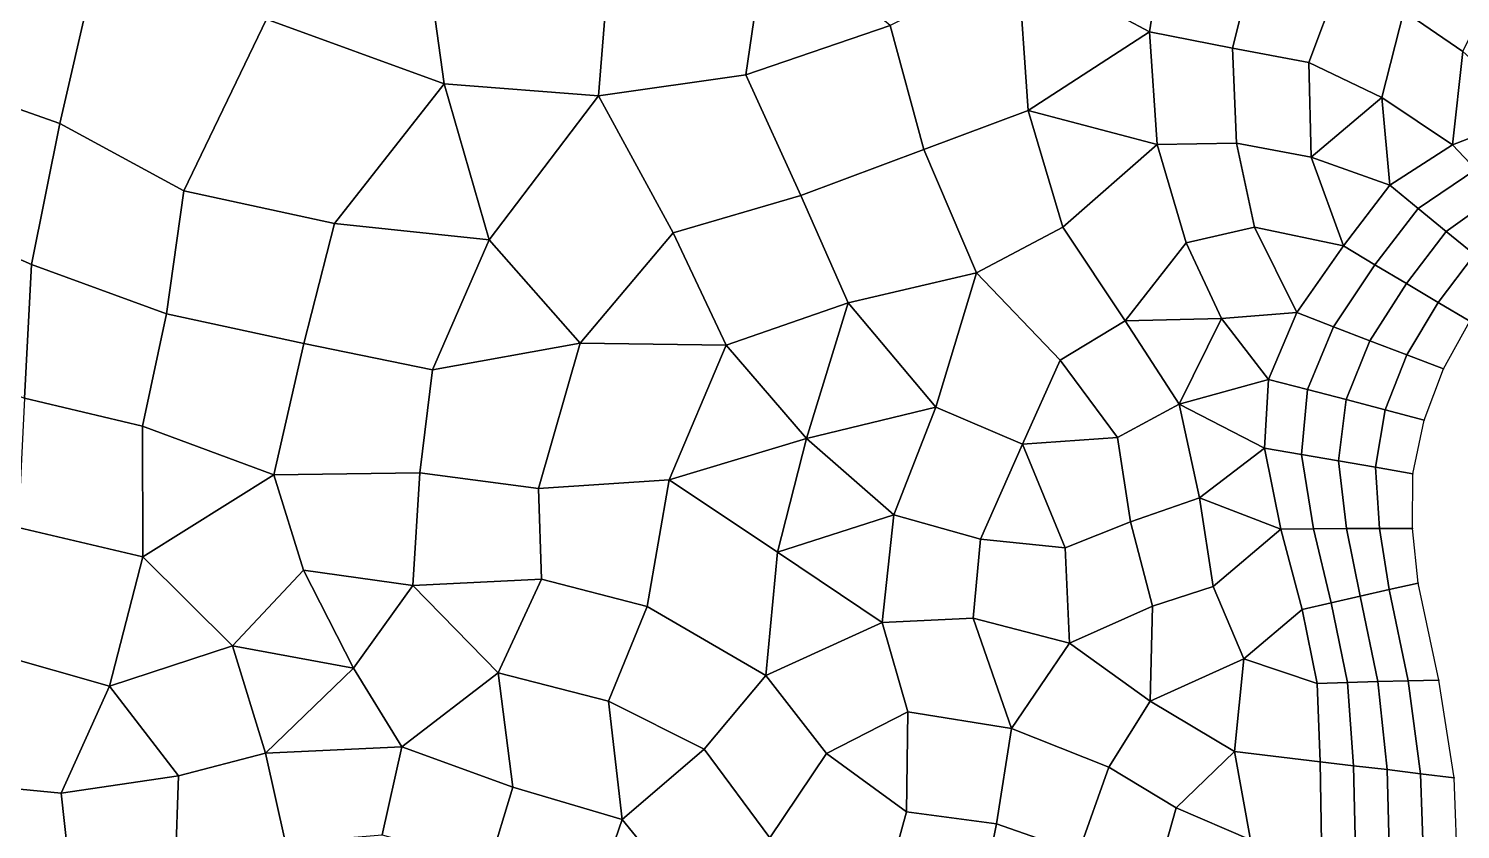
# Model space of a CAD drawing. Extents: x 391089 to 406232, y 6461839 to 6471033.
# Drawn here: x 404853.9 to 405050.3, y 6470544.2 to 6470654 of the extents above; entities that cross this region are included whole.
import ezdxf

# ---------------------------------------------------------------- set-up
doc = ezdxf.new("R2010")
doc.units = 0
for name, color, linetype in [('MESH_BOUND', 25, 'CONTINUOUS'), ('MESH_ELEMS', 18, 'CONTINUOUS'), ('MESH_NODES', 18, 'CONTINUOUS')]:
    doc.layers.add(name, color=color, linetype=linetype)

msp = doc.modelspace()

# ---------------------------------------------------------------- linework, layer by layer
at = {"layer": 'MESH_BOUND', "color": 25}
for points in [[(405047.963, 6470607.36, 4.02), (405051.593, 6470613.91, 3.779)], [(405045.305, 6470600.36, 4.134), (405047.963, 6470607.36, 4.02)], [(405043.739, 6470593, 3.539), (405045.305, 6470600.36, 4.134)], [(405043.717, 6470585.48, 3.524), (405043.739, 6470593, 3.539)], [(405044.483, 6470578.01, 4.057), (405043.717, 6470585.48, 3.524)], [(405047.313, 6470564.69, 2.987), (405044.483, 6470578.01, 4.057)], [(405049.434, 6470551.28, 3.101), (405047.313, 6470564.69, 2.987)], [(405049.932, 6470537.68, 3.037), (405049.434, 6470551.28, 3.101)]]:
    msp.add_polyline3d(points, dxfattribs=at)
at = {"layer": 'MESH_ELEMS', "color": 178}
for points in [[(405007.624, 6470653.59, 3.913), (405011.226, 6470676.24, 3.753), (404989.608, 6470663.23, 3.187), (405007.624, 6470653.59, 3.913)], [(405007.624, 6470653.59, 3.913), (405019.044, 6470651.36, 3.917), (405022.488, 6470665.22, 3.853), (405011.226, 6470676.24, 3.753)], [(404839.365, 6470647.65, 3.807), (404858.206, 6470641, 4.098), (404862.385, 6470659.29, 6.408), (404843.122, 6470672.84, 5.662)], [(404907.934, 6470667.84, 3.905), (404886.547, 6470655.31, 3.508), (404910.919, 6470646.45, 2.786), (404907.934, 6470667.84, 3.905)], [(404910.919, 6470646.45, 2.786), (404932.054, 6470644.83, 4.179), (404933.768, 6470665.84, 3.472), (404907.934, 6470667.84, 3.905)], [(404952.287, 6470647.7, 3.706), (404955.31, 6470668.34, 3.71), (404933.768, 6470665.84, 3.472), (404932.054, 6470644.83, 4.179)], [(404952.287, 6470647.7, 3.706), (404972.058, 6470654.45, 3.108), (404955.31, 6470668.34, 3.71), (404952.287, 6470647.7, 3.706)], [(405056.172, 6470662.17, 3.625), (405046.06, 6470668.38, 3.993), (405042.523, 6470656.4, 3.847), (405050.628, 6470650.89, 3.329)], [(405029.493, 6470649.36, 3.838), (405033.393, 6470659.74, 4.114), (405022.488, 6470665.22, 3.853), (405019.044, 6470651.36, 3.917)], [(404990.984, 6470642.78, 3.934), (404989.608, 6470663.23, 3.187), (404972.058, 6470654.45, 3.108), (404976.676, 6470637.44, 3.896)], [(404989.608, 6470663.23, 3.187), (404990.984, 6470642.78, 3.934), (405007.624, 6470653.59, 3.913), (404989.608, 6470663.23, 3.187)], [(404886.547, 6470655.31, 3.508), (404862.385, 6470659.29, 6.408), (404858.206, 6470641, 4.098), (404875.179, 6470631.76, 3.104)], [(405042.523, 6470656.4, 3.847), (405033.393, 6470659.74, 4.114), (405029.493, 6470649.36, 3.838), (405039.518, 6470644.6, 3.326)], [(404895.856, 6470627.31, 3.458), (404910.919, 6470646.45, 2.786), (404886.547, 6470655.31, 3.508), (404875.179, 6470631.76, 3.104)], [(405039.518, 6470644.6, 3.326), (405049.22, 6470638.1, 4.009), (405050.628, 6470650.89, 3.329), (405042.523, 6470656.4, 3.847)], [(404972.058, 6470654.45, 3.108), (404952.287, 6470647.7, 3.706), (404959.819, 6470631.15, 3.578), (404976.676, 6470637.44, 3.896)], [(405007.624, 6470653.59, 3.913), (404990.984, 6470642.78, 3.934), (405008.673, 6470638.15, 3.893), (405007.624, 6470653.59, 3.913)], [(405019.044, 6470651.36, 3.917), (405007.624, 6470653.59, 3.913), (405008.673, 6470638.15, 3.893), (405019.583, 6470638.3, 3.652)], [(405029.493, 6470649.36, 3.838), (405019.044, 6470651.36, 3.917), (405019.583, 6470638.3, 3.652), (405029.829, 6470636.39, 3.564)], [(405049.22, 6470638.1, 4.009), (405060.1, 6470642.3, 4.113), (405050.628, 6470650.89, 3.329), (405049.22, 6470638.1, 4.009)], [(404835.804, 6470629.8, 2.845), (404854.296, 6470621.66, 1.827), (404858.206, 6470641, 4.098), (404839.365, 6470647.65, 3.807)], [(404952.287, 6470647.7, 3.706), (404932.054, 6470644.83, 4.179), (404942.313, 6470626.02, 3.518), (404959.819, 6470631.15, 3.578)], [(405029.829, 6470636.39, 3.564), (405039.518, 6470644.6, 3.326), (405029.493, 6470649.36, 3.838), (405029.829, 6470636.39, 3.564)], [(404917.068, 6470625.05, 3.811), (404910.919, 6470646.45, 2.786), (404895.856, 6470627.31, 3.458), (404917.068, 6470625.05, 3.811)], [(404910.919, 6470646.45, 2.786), (404917.068, 6470625.05, 3.811), (404932.054, 6470644.83, 4.179), (404910.919, 6470646.45, 2.786)], [(404917.068, 6470625.05, 3.811), (404929.554, 6470610.88, 3.75), (404942.313, 6470626.02, 3.518), (404932.054, 6470644.83, 4.179)], [(405039.518, 6470644.6, 3.326), (405029.829, 6470636.39, 3.564), (405040.62, 6470632.55, 3.971), (405039.518, 6470644.6, 3.326)], [(405039.518, 6470644.6, 3.326), (405040.62, 6470632.55, 3.971), (405049.22, 6470638.1, 4.009), (405039.518, 6470644.6, 3.326)], [(404976.676, 6470637.44, 3.896), (404983.897, 6470620.56, 3.968), (404995.76, 6470626.81, 3.941), (404990.984, 6470642.78, 3.934)], [(404990.984, 6470642.78, 3.934), (404995.76, 6470626.81, 3.941), (405008.673, 6470638.15, 3.893), (404990.984, 6470642.78, 3.934)], [(405060.1, 6470642.3, 4.113), (405049.22, 6470638.1, 4.009), (405052.39, 6470634.73, 3.975), (405062.035, 6470639.02, 3.661)], [(404875.179, 6470631.76, 3.104), (404858.206, 6470641, 4.098), (404854.296, 6470621.66, 1.827), (404872.803, 6470614.9, 3.584)], [(404995.76, 6470626.81, 3.941), (405004.289, 6470613.97, 3.777), (405012.674, 6470624.63, 3.542), (405008.673, 6470638.15, 3.893)], [(405012.674, 6470624.63, 3.542), (405022.023, 6470626.79, 3.461), (405019.583, 6470638.3, 3.652), (405008.673, 6470638.15, 3.893)], [(405029.829, 6470636.39, 3.564), (405019.583, 6470638.3, 3.652), (405022.023, 6470626.79, 3.461), (405034.24, 6470624.23, 3.833)], [(405049.22, 6470638.1, 4.009), (405040.62, 6470632.55, 3.971), (405044.481, 6470629.38, 4.068), (405052.39, 6470634.73, 3.975)], [(404966.329, 6470616.42, 3.92), (404983.897, 6470620.56, 3.968), (404976.676, 6470637.44, 3.896), (404959.819, 6470631.15, 3.578)], [(405029.829, 6470636.39, 3.564), (405034.24, 6470624.23, 3.833), (405040.62, 6470632.55, 3.971), (405029.829, 6470636.39, 3.564)], [(405052.39, 6470634.73, 3.975), (405044.481, 6470629.38, 4.068), (405048.343, 6470626.22, 1.89), (405055.56, 6470631.35, 2.283)], [(404891.659, 6470610.86, 3.312), (404895.856, 6470627.31, 3.458), (404875.179, 6470631.76, 3.104), (404872.803, 6470614.9, 3.584)], [(405040.62, 6470632.55, 3.971), (405034.24, 6470624.23, 3.833), (405038.562, 6470621.65, 3.999), (405044.481, 6470629.38, 4.068)], [(404854.296, 6470621.66, 1.827), (404835.804, 6470629.8, 2.845), (404835.143, 6470610.4, 3.747), (404853.364, 6470603.37, 3.755)], [(404959.819, 6470631.15, 3.578), (404942.313, 6470626.02, 3.518), (404949.606, 6470610.62, 3.622), (404966.329, 6470616.42, 3.92)], [(405055.56, 6470631.35, 2.283), (405048.343, 6470626.22, 1.89), (405052.237, 6470623.06, 2.103), (405058.766, 6470628, 1.89)], [(405044.481, 6470629.38, 4.068), (405038.562, 6470621.65, 3.999), (405042.883, 6470619.07, 2.079), (405048.343, 6470626.22, 1.89)], [(404909.311, 6470607.25, 3.628), (404917.068, 6470625.05, 3.811), (404895.856, 6470627.31, 3.458), (404891.659, 6470610.86, 3.312)], [(404942.313, 6470626.02, 3.518), (404929.554, 6470610.88, 3.75), (404949.606, 6470610.62, 3.622), (404942.313, 6470626.02, 3.518)], [(404995.76, 6470626.81, 3.941), (404983.897, 6470620.56, 3.968), (404995.4, 6470608.57, 3.807), (405004.289, 6470613.97, 3.777)], [(405022.023, 6470626.79, 3.461), (405012.674, 6470624.63, 3.542), (405017.521, 6470614.3, 3.622), (405027.86, 6470615.08, 3.708)], [(405027.86, 6470615.08, 3.708), (405034.24, 6470624.23, 3.833), (405022.023, 6470626.79, 3.461), (405027.86, 6470615.08, 3.708)], [(405048.343, 6470626.22, 1.89), (405042.883, 6470619.07, 2.079), (405047.234, 6470616.49, 2.662), (405052.237, 6470623.06, 2.103)], [(404917.068, 6470625.05, 3.811), (404909.311, 6470607.25, 3.628), (404929.554, 6470610.88, 3.75), (404917.068, 6470625.05, 3.811)], [(405012.674, 6470624.63, 3.542), (405004.289, 6470613.97, 3.777), (405017.521, 6470614.3, 3.622), (405012.674, 6470624.63, 3.542)], [(405034.24, 6470624.23, 3.833), (405027.86, 6470615.08, 3.708), (405032.872, 6470613.15, 3.813), (405038.562, 6470621.65, 3.999)], [(405052.237, 6470623.06, 2.103), (405047.234, 6470616.49, 2.662), (405051.593, 6470613.91, 3.779), (405056.141, 6470619.9, 4.121)], [(404853.364, 6470603.37, 3.755), (404869.55, 6470599.52, 3.603), (404872.803, 6470614.9, 3.584), (404854.296, 6470621.66, 1.827)], [(404966.329, 6470616.42, 3.92), (404978.328, 6470602.12, 3.966), (404983.897, 6470620.56, 3.968), (404966.329, 6470616.42, 3.92)], [(404995.4, 6470608.57, 3.807), (404983.897, 6470620.56, 3.968), (404978.328, 6470602.12, 3.966), (404990.246, 6470597.03, 3.816)], [(405038.562, 6470621.65, 3.999), (405032.872, 6470613.15, 3.813), (405037.883, 6470611.23, 2.582), (405042.883, 6470619.07, 2.079)], [(405042.883, 6470619.07, 2.079), (405037.883, 6470611.23, 2.582), (405042.919, 6470609.3, 2.182), (405047.234, 6470616.49, 2.662)], [(404949.606, 6470610.62, 3.622), (404960.601, 6470597.82, 3.943), (404966.329, 6470616.42, 3.92), (404949.606, 6470610.62, 3.622)], [(404978.328, 6470602.12, 3.966), (404966.329, 6470616.42, 3.92), (404960.601, 6470597.82, 3.943), (404978.328, 6470602.12, 3.966)], [(405047.234, 6470616.49, 2.662), (405042.919, 6470609.3, 2.182), (405047.963, 6470607.36, 4.02), (405051.593, 6470613.91, 3.779)], [(404869.55, 6470599.52, 3.603), (404887.547, 6470592.84, 3.885), (404891.659, 6470610.86, 3.312), (404872.803, 6470614.9, 3.584)], [(405011.714, 6470602.53, 3.845), (405017.521, 6470614.3, 3.622), (405004.289, 6470613.97, 3.777), (405011.714, 6470602.53, 3.845)], [(405011.714, 6470602.53, 3.845), (405023.98, 6470605.93, 3.767), (405017.521, 6470614.3, 3.622), (405011.714, 6470602.53, 3.845)], [(405017.521, 6470614.3, 3.622), (405023.98, 6470605.93, 3.767), (405027.86, 6470615.08, 3.708), (405017.521, 6470614.3, 3.622)], [(405027.86, 6470615.08, 3.708), (405023.98, 6470605.93, 3.767), (405029.299, 6470604.55, 3.438), (405032.872, 6470613.15, 3.813)], [(405004.289, 6470613.97, 3.777), (404995.4, 6470608.57, 3.807), (405003.278, 6470597.98, 3.735), (405011.714, 6470602.53, 3.845)], [(405032.872, 6470613.15, 3.813), (405029.299, 6470604.55, 3.438), (405034.619, 6470603.16, 1.978), (405037.883, 6470611.23, 2.582)], [(404907.589, 6470593.14, 3.68), (404909.311, 6470607.25, 3.628), (404891.659, 6470610.86, 3.312), (404887.547, 6470592.84, 3.885)], [(404909.311, 6470607.25, 3.628), (404907.589, 6470593.14, 3.68), (404923.863, 6470590.96, 3.456), (404929.554, 6470610.88, 3.75)], [(404941.765, 6470592.16, 3.815), (404949.606, 6470610.62, 3.622), (404929.554, 6470610.88, 3.75), (404923.863, 6470590.96, 3.456)], [(404960.601, 6470597.82, 3.943), (404949.606, 6470610.62, 3.622), (404941.765, 6470592.16, 3.815), (404960.601, 6470597.82, 3.943)], [(405037.883, 6470611.23, 2.582), (405034.619, 6470603.16, 1.978), (405039.959, 6470601.76, 1.832), (405042.919, 6470609.3, 2.182)], [(404990.246, 6470597.03, 3.816), (405003.278, 6470597.98, 3.735), (404995.4, 6470608.57, 3.807), (404990.246, 6470597.03, 3.816)], [(405042.919, 6470609.3, 2.182), (405039.959, 6470601.76, 1.832), (405045.305, 6470600.36, 4.134), (405047.963, 6470607.36, 4.02)], [(405023.98, 6470605.93, 3.767), (405011.714, 6470602.53, 3.845), (405023.43, 6470596.5, 3.893), (405023.98, 6470605.93, 3.767)], [(405023.98, 6470605.93, 3.767), (405023.43, 6470596.5, 3.893), (405028.498, 6470595.64, 3.317), (405029.299, 6470604.55, 3.438)], [(405029.299, 6470604.55, 3.438), (405028.498, 6470595.64, 3.317), (405033.565, 6470594.77, 1.961), (405034.619, 6470603.16, 1.978)], [(404869.55, 6470599.52, 3.603), (404853.364, 6470603.37, 3.755), (404852.503, 6470585.64, 3.908), (404869.579, 6470581.61, 2.994)], [(405014.493, 6470589.67, 3.907), (405011.714, 6470602.53, 3.845), (405003.278, 6470597.98, 3.735), (405005.018, 6470586.42, 3.674)], [(405011.714, 6470602.53, 3.845), (405014.493, 6470589.67, 3.907), (405023.43, 6470596.5, 3.893), (405011.714, 6470602.53, 3.845)], [(405034.619, 6470603.16, 1.978), (405033.565, 6470594.77, 1.961), (405038.65, 6470593.89, 2.048), (405039.959, 6470601.76, 1.832)], [(404960.601, 6470597.82, 3.943), (404972.572, 6470587.36, 3.667), (404978.328, 6470602.12, 3.966), (404960.601, 6470597.82, 3.943)], [(404978.328, 6470602.12, 3.966), (404972.572, 6470587.36, 3.667), (404984.48, 6470584.03, 3.623), (404990.246, 6470597.03, 3.816)], [(405039.959, 6470601.76, 1.832), (405038.65, 6470593.89, 2.048), (405043.739, 6470593, 3.539), (405045.305, 6470600.36, 4.134)], [(404869.55, 6470599.52, 3.603), (404869.579, 6470581.61, 2.994), (404887.547, 6470592.84, 3.885), (404869.55, 6470599.52, 3.603)], [(404941.765, 6470592.16, 3.815), (404956.627, 6470582.22, 3.836), (404960.601, 6470597.82, 3.943), (404941.765, 6470592.16, 3.815)], [(404960.601, 6470597.82, 3.943), (404956.627, 6470582.22, 3.836), (404972.572, 6470587.36, 3.667), (404960.601, 6470597.82, 3.943)], [(404984.48, 6470584.03, 3.623), (404996.086, 6470582.82, 3.446), (404990.246, 6470597.03, 3.816), (404984.48, 6470584.03, 3.623)], [(404990.246, 6470597.03, 3.816), (404996.086, 6470582.82, 3.446), (405005.018, 6470586.42, 3.674), (405003.278, 6470597.98, 3.735)], [(405023.43, 6470596.5, 3.893), (405014.493, 6470589.67, 3.907), (405025.64, 6470585.41, 3.823), (405023.43, 6470596.5, 3.893)], [(405023.43, 6470596.5, 3.893), (405025.64, 6470585.41, 3.823), (405030.152, 6470585.44, 3.789), (405028.498, 6470595.64, 3.317)], [(405028.498, 6470595.64, 3.317), (405030.152, 6470585.44, 3.789), (405034.664, 6470585.48, 2.299), (405033.565, 6470594.77, 1.961)], [(405033.565, 6470594.77, 1.961), (405034.664, 6470585.48, 2.299), (405039.188, 6470585.48, 2.22), (405038.65, 6470593.89, 2.048)], [(404891.613, 6470579.78, 3.556), (404887.547, 6470592.84, 3.885), (404869.579, 6470581.61, 2.994), (404881.887, 6470569.38, 3.376)], [(404907.589, 6470593.14, 3.68), (404887.547, 6470592.84, 3.885), (404891.613, 6470579.78, 3.556), (404906.629, 6470577.68, 3.341)], [(404924.239, 6470578.56, 3.703), (404923.863, 6470590.96, 3.456), (404907.589, 6470593.14, 3.68), (404906.629, 6470577.68, 3.341)], [(405038.65, 6470593.89, 2.048), (405039.188, 6470585.48, 2.22), (405043.717, 6470585.48, 3.524), (405043.739, 6470593, 3.539)], [(404938.751, 6470574.77, 3.887), (404941.765, 6470592.16, 3.815), (404923.863, 6470590.96, 3.456), (404924.239, 6470578.56, 3.703)], [(404956.627, 6470582.22, 3.836), (404941.765, 6470592.16, 3.815), (404938.751, 6470574.77, 3.887), (404955.04, 6470565.31, 3.487)], [(405016.377, 6470577.55, 3.98), (405014.493, 6470589.67, 3.907), (405005.018, 6470586.42, 3.674), (405008.047, 6470574.82, 3.873)], [(405025.64, 6470585.41, 3.823), (405014.493, 6470589.67, 3.907), (405016.377, 6470577.55, 3.98), (405025.64, 6470585.41, 3.823)], [(404956.627, 6470582.22, 3.836), (404970.979, 6470572.59, 3.671), (404972.572, 6470587.36, 3.667), (404956.627, 6470582.22, 3.836)], [(404984.48, 6470584.03, 3.623), (404972.572, 6470587.36, 3.667), (404970.979, 6470572.59, 3.671), (404983.473, 6470573.2, 3.464)], [(404864.988, 6470563.87, 3.159), (404869.579, 6470581.61, 2.994), (404852.503, 6470585.64, 3.908), (404849.551, 6470568.26, 3.387)], [(404996.086, 6470582.82, 3.446), (404996.679, 6470569.77, 3.672), (405008.047, 6470574.82, 3.873), (405005.018, 6470586.42, 3.674)], [(405016.377, 6470577.55, 3.98), (405020.583, 6470567.62, 4.06), (405028.6, 6470574.37, 3.882), (405025.64, 6470585.41, 3.823)], [(405025.64, 6470585.41, 3.823), (405028.6, 6470574.37, 3.882), (405032.566, 6470575.3, 3.944), (405030.152, 6470585.44, 3.789)], [(405030.152, 6470585.44, 3.789), (405032.566, 6470575.3, 3.944), (405036.532, 6470576.23, 2.454), (405034.664, 6470585.48, 2.299)], [(405034.664, 6470585.48, 2.299), (405036.532, 6470576.23, 2.454), (405040.506, 6470577.13, 1.783), (405039.188, 6470585.48, 2.22)], [(405039.188, 6470585.48, 2.22), (405040.506, 6470577.13, 1.783), (405044.483, 6470578.01, 4.057), (405043.717, 6470585.48, 3.524)], [(404996.086, 6470582.82, 3.446), (404984.48, 6470584.03, 3.623), (404983.473, 6470573.2, 3.464), (404996.679, 6470569.77, 3.672)], [(404869.579, 6470581.61, 2.994), (404864.988, 6470563.87, 3.159), (404881.887, 6470569.38, 3.376), (404869.579, 6470581.61, 2.994)], [(404970.979, 6470572.59, 3.671), (404956.627, 6470582.22, 3.836), (404955.04, 6470565.31, 3.487), (404970.979, 6470572.59, 3.671)], [(404881.887, 6470569.38, 3.376), (404898.46, 6470566.34, 3.192), (404891.613, 6470579.78, 3.556), (404881.887, 6470569.38, 3.376)], [(404891.613, 6470579.78, 3.556), (404898.46, 6470566.34, 3.192), (404906.629, 6470577.68, 3.341), (404891.613, 6470579.78, 3.556)], [(404898.46, 6470566.34, 3.192), (404905.098, 6470555.56, 3.532), (404918.313, 6470565.7, 3.809), (404906.629, 6470577.68, 3.341)], [(404906.629, 6470577.68, 3.341), (404918.313, 6470565.7, 3.809), (404924.239, 6470578.56, 3.703), (404906.629, 6470577.68, 3.341)], [(404933.442, 6470561.79, 3.754), (404938.751, 6470574.77, 3.887), (404924.239, 6470578.56, 3.703), (404918.313, 6470565.7, 3.809)], [(405008.047, 6470574.82, 3.873), (405007.714, 6470561.79, 3.841), (405020.583, 6470567.62, 4.06), (405016.377, 6470577.55, 3.98)], [(405036.532, 6470576.23, 2.454), (405038.968, 6470564.5, 3.281), (405043.139, 6470564.6, 1.838), (405040.506, 6470577.13, 1.783)], [(405040.506, 6470577.13, 1.783), (405043.139, 6470564.6, 1.838), (405047.313, 6470564.69, 2.987), (405044.483, 6470578.01, 4.057)], [(404938.751, 6470574.77, 3.887), (404933.442, 6470561.79, 3.754), (404946.573, 6470555.23, 3.511), (404955.04, 6470565.31, 3.487)], [(405007.714, 6470561.79, 3.841), (405008.047, 6470574.82, 3.873), (404996.679, 6470569.77, 3.672), (405007.714, 6470561.79, 3.841)], [(405028.6, 6470574.37, 3.882), (405030.64, 6470564.23, 3.903), (405034.804, 6470564.36, 3.985), (405032.566, 6470575.3, 3.944)], [(405032.566, 6470575.3, 3.944), (405034.804, 6470564.36, 3.985), (405038.968, 6470564.5, 3.281), (405036.532, 6470576.23, 2.454)], [(404983.473, 6470573.2, 3.464), (404970.979, 6470572.59, 3.671), (404974.491, 6470560.34, 3.651), (404988.714, 6470558.08, 3.504)], [(404983.473, 6470573.2, 3.464), (404988.714, 6470558.08, 3.504), (404996.679, 6470569.77, 3.672), (404983.473, 6470573.2, 3.464)], [(405030.64, 6470564.23, 3.903), (405028.6, 6470574.37, 3.882), (405020.583, 6470567.62, 4.06), (405030.64, 6470564.23, 3.903)], [(404955.04, 6470565.31, 3.487), (404963.338, 6470554.62, 3.444), (404974.491, 6470560.34, 3.651), (404970.979, 6470572.59, 3.671)], [(404881.887, 6470569.38, 3.376), (404864.988, 6470563.87, 3.159), (404874.476, 6470551.58, 3.097), (404886.398, 6470554.68, 3.086)], [(404886.398, 6470554.68, 3.086), (404898.46, 6470566.34, 3.192), (404881.887, 6470569.38, 3.376), (404886.398, 6470554.68, 3.086)], [(405002.056, 6470552.75, 3.63), (405007.714, 6470561.79, 3.841), (404996.679, 6470569.77, 3.672), (404988.714, 6470558.08, 3.504)], [(404858.364, 6470549.21, 3.015), (404864.988, 6470563.87, 3.159), (404849.551, 6470568.26, 3.387), (404846.039, 6470550.39, 3.365)], [(405020.583, 6470567.62, 4.06), (405007.714, 6470561.79, 3.841), (405019.323, 6470554.92, 4.066), (405020.583, 6470567.62, 4.06)], [(405019.323, 6470554.92, 4.066), (405031.04, 6470553.5, 3.753), (405030.64, 6470564.23, 3.903), (405020.583, 6470567.62, 4.06)], [(404898.46, 6470566.34, 3.192), (404886.398, 6470554.68, 3.086), (404905.098, 6470555.56, 3.532), (404898.46, 6470566.34, 3.192)], [(404905.098, 6470555.56, 3.532), (404920.304, 6470550.02, 3.612), (404918.313, 6470565.7, 3.809), (404905.098, 6470555.56, 3.532)], [(404933.442, 6470561.79, 3.754), (404918.313, 6470565.7, 3.809), (404920.304, 6470550.02, 3.612), (404935.311, 6470545.58, 3.451)], [(404963.338, 6470554.62, 3.444), (404955.04, 6470565.31, 3.487), (404946.573, 6470555.23, 3.511), (404955.563, 6470543.07, 3.34)], [(404874.476, 6470551.58, 3.097), (404864.988, 6470563.87, 3.159), (404858.364, 6470549.21, 3.015), (404874.476, 6470551.58, 3.097)], [(405030.64, 6470564.23, 3.903), (405031.04, 6470553.5, 3.753), (405035.635, 6470552.96, 3.786), (405034.804, 6470564.36, 3.985)], [(405034.804, 6470564.36, 3.985), (405035.635, 6470552.96, 3.786), (405040.23, 6470552.42, 3.206), (405038.968, 6470564.5, 3.281)], [(405038.968, 6470564.5, 3.281), (405040.23, 6470552.42, 3.206), (405044.831, 6470551.85, 1.843), (405043.139, 6470564.6, 1.838)], [(405043.139, 6470564.6, 1.838), (405044.831, 6470551.85, 1.843), (405049.434, 6470551.28, 3.101), (405047.313, 6470564.69, 2.987)], [(404933.442, 6470561.79, 3.754), (404935.311, 6470545.58, 3.451), (404946.573, 6470555.23, 3.511), (404933.442, 6470561.79, 3.754)], [(405007.714, 6470561.79, 3.841), (405002.056, 6470552.75, 3.63), (405011.307, 6470547.17, 3.954), (405019.323, 6470554.92, 4.066)], [(404963.338, 6470554.62, 3.444), (404974.294, 6470546.62, 3.668), (404974.491, 6470560.34, 3.651), (404963.338, 6470554.62, 3.444)], [(404988.714, 6470558.08, 3.504), (404974.491, 6470560.34, 3.651), (404974.294, 6470546.62, 3.668), (404986.663, 6470544.98, 3.793)], [(405002.056, 6470552.75, 3.63), (404988.714, 6470558.08, 3.504), (404986.663, 6470544.98, 3.793), (404997.92, 6470541.04, 3.662)], [(404902.396, 6470543.49, 3.566), (404905.098, 6470555.56, 3.532), (404886.398, 6470554.68, 3.086), (404889.159, 6470542.37, 3.315)], [(404920.304, 6470550.02, 3.612), (404905.098, 6470555.56, 3.532), (404902.396, 6470543.49, 3.566), (404917.099, 6470539.32, 3.503)], [(404946.573, 6470555.23, 3.511), (404935.311, 6470545.58, 3.451), (404943.859, 6470535.13, 3.39), (404955.563, 6470543.07, 3.34)], [(404889.159, 6470542.37, 3.315), (404886.398, 6470554.68, 3.086), (404874.476, 6470551.58, 3.097), (404874.053, 6470539.58, 2.984)], [(404974.294, 6470546.62, 3.668), (404963.338, 6470554.62, 3.444), (404955.563, 6470543.07, 3.34), (404970.976, 6470534.46, 3.419)], [(405021.514, 6470542.78, 3.774), (405019.323, 6470554.92, 4.066), (405011.307, 6470547.17, 3.954), (405021.514, 6470542.78, 3.774)], [(405031.04, 6470553.5, 3.753), (405019.323, 6470554.92, 4.066), (405021.514, 6470542.78, 3.774), (405031.24, 6470542.37, 3.657)], [(405031.04, 6470553.5, 3.753), (405031.24, 6470542.37, 3.657), (405035.91, 6470541.21, 3.825), (405035.635, 6470552.96, 3.786)], [(404858.364, 6470549.21, 3.015), (404859.782, 6470536.32, 3.027), (404874.053, 6470539.58, 2.984), (404874.476, 6470551.58, 3.097)], [(405011.307, 6470547.17, 3.954), (405002.056, 6470552.75, 3.63), (404997.92, 6470541.04, 3.662), (405008.549, 6470537.46, 3.828)], [(405035.635, 6470552.96, 3.786), (405035.91, 6470541.21, 3.825), (405040.58, 6470540.05, 3.348), (405040.23, 6470552.42, 3.206)], [(405040.23, 6470552.42, 3.206), (405040.58, 6470540.05, 3.348), (405045.255, 6470538.87, 1.892), (405044.831, 6470551.85, 1.843)], [(405044.831, 6470551.85, 1.843), (405045.255, 6470538.87, 1.892), (405049.932, 6470537.68, 3.037), (405049.434, 6470551.28, 3.101)], [(404858.364, 6470549.21, 3.015), (404846.039, 6470550.39, 3.365), (404845.798, 6470533.66, 2.934), (404859.782, 6470536.32, 3.027)], [(404917.099, 6470539.32, 3.503), (404930.961, 6470532.99, 3.391), (404935.311, 6470545.58, 3.451), (404920.304, 6470550.02, 3.612)], [(404935.311, 6470545.58, 3.451), (404930.961, 6470532.99, 3.391), (404943.859, 6470535.13, 3.39), (404935.311, 6470545.58, 3.451)], [(404984.347, 6470533.37, 3.462), (404986.663, 6470544.98, 3.793), (404974.294, 6470546.62, 3.668), (404970.976, 6470534.46, 3.419)], [(405008.549, 6470537.46, 3.828), (405019.878, 6470532.29, 3.698), (405021.514, 6470542.78, 3.774), (405011.307, 6470547.17, 3.954)], [(404997.92, 6470541.04, 3.662), (404986.663, 6470544.98, 3.793), (404984.347, 6470533.37, 3.462), (404996.842, 6470529.42, 3.539)]]:
    msp.add_3dface(points, dxfattribs=at)
at = {"layer": 'MESH_NODES', "color": 18}
for p in [(405007.624, 6470653.59, 3.913), (405019.044, 6470651.36, 3.917), (404952.287, 6470647.7, 3.706), (405029.493, 6470649.36, 3.838), (404910.919, 6470646.45, 2.786), (404932.054, 6470644.83, 4.179), (405039.518, 6470644.6, 3.326), (404990.984, 6470642.78, 3.934), (404858.206, 6470641, 4.098), (405008.673, 6470638.15, 3.893), (405019.583, 6470638.3, 3.652), (405049.22, 6470638.1, 4.009), (404976.676, 6470637.44, 3.896), (405029.829, 6470636.39, 3.564), (404875.179, 6470631.76, 3.104), (405040.62, 6470632.55, 3.971), (404959.819, 6470631.15, 3.578), (405044.481, 6470629.38, 4.068), (404895.856, 6470627.31, 3.458), (404942.313, 6470626.02, 3.518), (404995.76, 6470626.81, 3.941), (405022.023, 6470626.79, 3.461), (405048.343, 6470626.22, 1.89), (404917.068, 6470625.05, 3.811), (405012.674, 6470624.63, 3.542), (405034.24, 6470624.23, 3.833), (404854.296, 6470621.66, 1.827), (404983.897, 6470620.56, 3.968), (405038.562, 6470621.65, 3.999), (405042.883, 6470619.07, 2.079), (404966.329, 6470616.42, 3.92), (405047.234, 6470616.49, 2.662), (404872.803, 6470614.9, 3.584), (405017.521, 6470614.3, 3.622), (405027.86, 6470615.08, 3.708), (405004.289, 6470613.97, 3.777), (405032.872, 6470613.15, 3.813), (404891.659, 6470610.86, 3.312), (404929.554, 6470610.88, 3.75), (404949.606, 6470610.62, 3.622), (405037.883, 6470611.23, 2.582), (404995.4, 6470608.57, 3.807), (405042.919, 6470609.3, 2.182), (404909.311, 6470607.25, 3.628), (405047.963, 6470607.36, 4.02), (405023.98, 6470605.93, 3.767), (405029.299, 6470604.55, 3.438), (405011.714, 6470602.53, 3.845), (405034.619, 6470603.16, 1.978), (404978.328, 6470602.12, 3.966), (405039.959, 6470601.76, 1.832), (405045.305, 6470600.36, 4.134), (404869.55, 6470599.52, 3.603), (404960.601, 6470597.82, 3.943), (404990.246, 6470597.03, 3.816), (405003.278, 6470597.98, 3.735), (405023.43, 6470596.5, 3.893), (405028.498, 6470595.64, 3.317), (405033.565, 6470594.77, 1.961), (404887.547, 6470592.84, 3.885), (404907.589, 6470593.14, 3.68), (405038.65, 6470593.89, 2.048), (405043.739, 6470593, 3.539), (404923.863, 6470590.96, 3.456), (404941.765, 6470592.16, 3.815), (405014.493, 6470589.67, 3.907), (404972.572, 6470587.36, 3.667), (405005.018, 6470586.42, 3.674), (405025.64, 6470585.41, 3.823), (405030.152, 6470585.44, 3.789), (405034.664, 6470585.48, 2.299), (405039.188, 6470585.48, 2.22), (405043.717, 6470585.48, 3.524), (404984.48, 6470584.03, 3.623), (404996.086, 6470582.82, 3.446), (404869.579, 6470581.61, 2.994), (404956.627, 6470582.22, 3.836), (404891.613, 6470579.78, 3.556), (404906.629, 6470577.68, 3.341), (404924.239, 6470578.56, 3.703), (405016.377, 6470577.55, 3.98), (405040.506, 6470577.13, 1.783), (405044.483, 6470578.01, 4.057), (404938.751, 6470574.77, 3.887), (405008.047, 6470574.82, 3.873), (405032.566, 6470575.3, 3.944), (405036.532, 6470576.23, 2.454), (404983.473, 6470573.2, 3.464), (405028.6, 6470574.37, 3.882), (404970.979, 6470572.59, 3.671), (404881.887, 6470569.38, 3.376), (404996.679, 6470569.77, 3.672), (405020.583, 6470567.62, 4.06), (404898.46, 6470566.34, 3.192), (404918.313, 6470565.7, 3.809), (404955.04, 6470565.31, 3.487), (404864.988, 6470563.87, 3.159), (405030.64, 6470564.23, 3.903), (405034.804, 6470564.36, 3.985), (405038.968, 6470564.5, 3.281), (405043.139, 6470564.6, 1.838), (405047.313, 6470564.69, 2.987), (404933.442, 6470561.79, 3.754), (405007.714, 6470561.79, 3.841), (404974.491, 6470560.34, 3.651), (404988.714, 6470558.08, 3.504), (404905.098, 6470555.56, 3.532), (404946.573, 6470555.23, 3.511), (404886.398, 6470554.68, 3.086), (404963.338, 6470554.62, 3.444), (405019.323, 6470554.92, 4.066), (405031.04, 6470553.5, 3.753), (404874.476, 6470551.58, 3.097), (405002.056, 6470552.75, 3.63), (405035.635, 6470552.96, 3.786), (405040.23, 6470552.42, 3.206), (405044.831, 6470551.85, 1.843), (405049.434, 6470551.28, 3.101), (404920.304, 6470550.02, 3.612), (404858.364, 6470549.21, 3.015), (404935.311, 6470545.58, 3.451), (404974.294, 6470546.62, 3.668), (405011.307, 6470547.17, 3.954), (404986.663, 6470544.98, 3.793)]:
    msp.add_point(p, dxfattribs=at)

doc.saveas('drawing.dxf')
